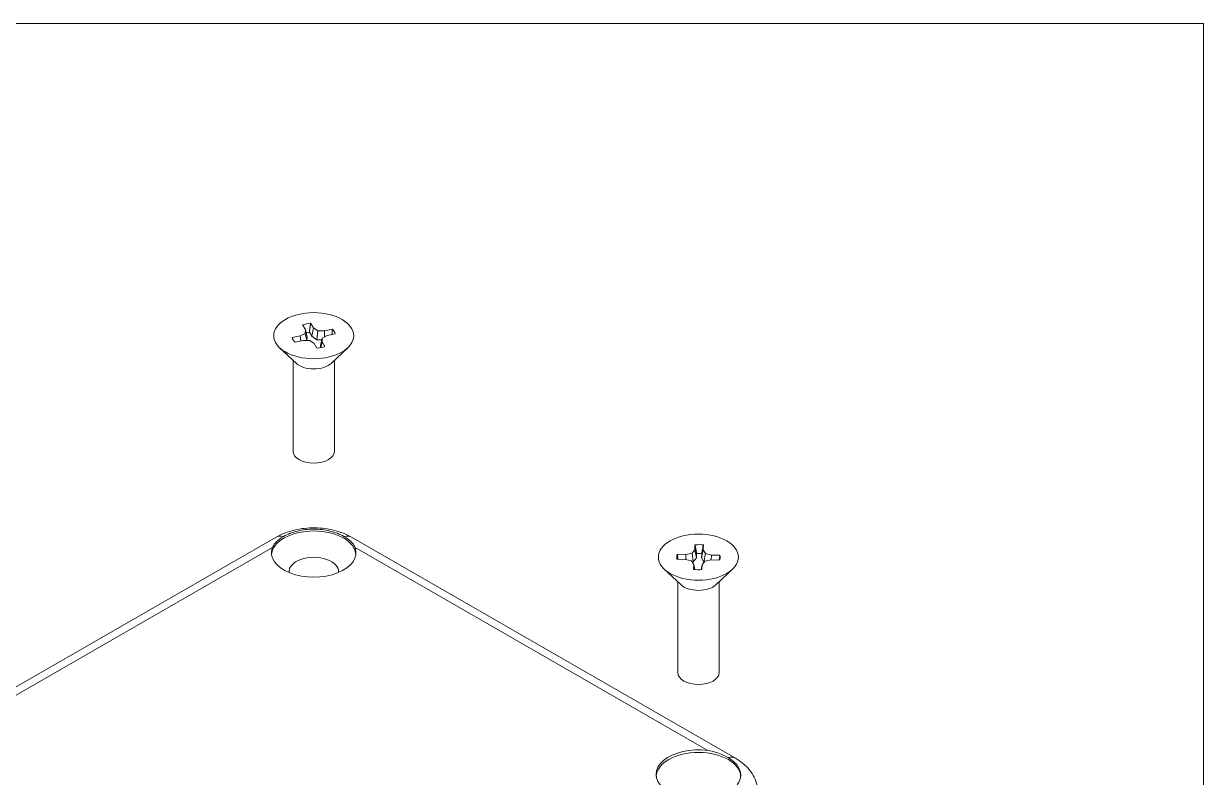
# Model space of a CAD drawing. Header units: millimetres. Extents: x 14 to 415, y 15 to 319.
# Drawn here: x 332.4 to 415, y 265.3 to 318.1 of the extents above; entities that cross this region are included whole.
import ezdxf
from ezdxf.enums import TextEntityAlignment as Align

# ---------------------------------------------------------------- set-up
doc = ezdxf.new("R2010")
doc.units = ezdxf.units.MM
doc.header["$LTSCALE"] = 1.538462
for name, color, linetype, lineweight in [('Sketch Geometry (ANSI)', 7, 'Continuous', 9), ('Symbol (ANSI)', 7, 'Continuous', 9), ('Visible (ANSI)', 7, 'Continuous', 9), ('Visible Narrow (ANSI)', 7, 'Continuous', 9)]:
    doc.layers.add(name, color=color, linetype=linetype, lineweight=lineweight)
doc.styles.add('Text Style20', font='arial.ttf')

# ---------------------------------------------------------------- blocks, each defined once
blk = doc.blocks.new('Title Blocks HAMMOND')
at = {"layer": 'Sketch Geometry (ANSI)'}
for p, q in [((269.997, 206.727), (9.353, 206.727)), ((269.997, 36.196), (269.997, 206.727))]:
    blk.add_line(p, q, dxfattribs=at)
at = {"layer": 'Symbol (ANSI)', "style": 'Text Style20'}
blk.add_attdef('<TITLE>_001', text='', height=5, dxfattribs=at).set_placement((231.474, 16.617), align=Align.MIDDLE_CENTER)

msp = doc.modelspace()

# ---------------------------------------------------------------- linework, layer by layer
at = {"layer": 'Visible (ANSI)'}
for p, q in [((352.1475, 296.6449), (351.9479, 296.966)), ((352.1352, 296.3755), (352.1475, 296.6449)), ((352.1475, 296.6449), (352.2674, 296.1025)), ((352.4274, 296.4494), (352.6003, 296.1711)), ((352.5056, 297.081), (352.7052, 296.7598)), ((352.7052, 296.7598), (352.6003, 296.1711)), ((352.7052, 296.7598), (353.0115, 296.5561)), ((353.0115, 296.5561), (352.9557, 295.9348)), ((353.0115, 296.5561), (353.4793, 296.549)), ((353.4793, 296.549), (354.037, 296.664)), ((353.4793, 296.549), (353.4921, 296.1347)), ((351.2238, 296.0841), (351.7814, 296.1991)), ((351.981, 295.8779), (351.4234, 295.763)), ((351.7814, 296.1991), (352.1352, 296.3755)), ((351.7814, 296.1991), (351.8168, 295.8441)), ((352.4488, 295.8708), (351.981, 295.8779)), ((352.1352, 296.3755), (352.2362, 295.8741)), ((352.2569, 295.8737), (352.2674, 296.1025)), ((352.7552, 295.6671), (352.4488, 295.8708)), ((352.6003, 296.1711), (352.9557, 295.9348)), ((352.9548, 295.346), (352.7552, 295.6671)), ((352.9557, 295.9348), (353.2976, 295.9296)), ((353.3252, 296.0515), (353.2072, 295.5301)), ((353.3129, 295.7821), (353.2284, 295.3846)), ((353.3252, 296.0515), (353.3129, 295.7821)), ((353.3129, 295.7821), (353.5125, 295.4609)), ((353.6789, 296.2279), (353.3252, 296.0515)), ((354.2366, 296.3428), (353.6789, 296.2279)), ((351.4929, 294.2895), (350.3422, 295.3707)), ((353.2072, 295.5301), (353.2003, 295.3792)), ((353.9674, 294.2895), (355.1181, 295.3707)), ((351.279, 294.4904), (351.279, 288.1336)), ((354.1813, 294.4904), (354.1813, 288.1336)), ((320.2186, 264.9055), (350.091, 282.1079)), ((355.3694, 282.1079), (382.2502, 266.6283)), ((378.1725, 280.9107), (378.7644, 280.8982)), ((378.7644, 280.8982), (379.2066, 280.9864)), ((378.7644, 280.8982), (378.7745, 280.5494)), ((379.2066, 280.9864), (379.3918, 281.2339)), ((379.2066, 280.9864), (379.2954, 280.3779)), ((379.3918, 281.2339), (379.4135, 281.5747)), ((379.3918, 281.2339), (379.5102, 280.6651)), ((379.5102, 280.6651), (379.5291, 280.9604)), ((379.9837, 281.2214), (379.8636, 280.6576)), ((379.8824, 280.9529), (379.8636, 280.6576)), ((380.0054, 281.5622), (379.9837, 281.2214)), ((379.9837, 281.2214), (380.1368, 280.9667)), ((380.1368, 280.9667), (380.0412, 280.3621)), ((380.1368, 280.9667), (380.5666, 280.8601)), ((380.5666, 280.8601), (380.5519, 280.5191)), ((380.5666, 280.8601), (381.1585, 280.8476)), ((378.7427, 280.5573), (378.1508, 280.5698)), ((379.1725, 280.4507), (378.7427, 280.5573)), ((379.3256, 280.1961), (379.1725, 280.4507)), ((379.2247, 280.3638), (379.2954, 280.3779)), ((379.2954, 280.3779), (379.5102, 280.6651)), ((379.3039, 279.8552), (379.3256, 280.1961)), ((379.3256, 280.1961), (379.4035, 279.8436)), ((379.9175, 280.1835), (379.8415, 279.8382)), ((379.8636, 280.6576), (380.0412, 280.3621)), ((379.9175, 280.1835), (379.8958, 279.8427)), ((380.1026, 280.4311), (379.9175, 280.1835)), ((380.0412, 280.3621), (380.0495, 280.3601)), ((380.5449, 280.5192), (380.1026, 280.4311)), ((381.1368, 280.5067), (380.5449, 280.5192)), ((378.4174, 278.7847), (377.2667, 279.8659)), ((380.8919, 278.7847), (382.0426, 279.8659)), ((378.2035, 278.9857), (378.2035, 272.6288)), ((381.1058, 278.9857), (381.1058, 272.6288))]:
    msp.add_line(p, q, dxfattribs=at)
for centre, major_axis in [((352.7302, 296.2135), (-2.8008, 0)), ((379.6546, 280.7087), (2.8008, 0))]:
    msp.add_ellipse(centre, major_axis=major_axis, ratio=0.5758617, dxfattribs=at)
for centre, major_axis, start_param, end_param in [((352.7302, 296.2135), (1.5231, 0), 1.718816, 2.1101982), ((352.7302, 295.66), (-1.4037, 0), 4.9298173, 5.0998839), ((352.7302, 296.2135), (1.5231, 0), 0.1480197, 0.5394018), ((352.7302, 296.2135), (-1.5231, 0), 0.1480197, 0.5394018), ((352.7302, 296.2135), (-1.5231, 0), 1.718816, 2.1101982), ((352.7302, 294.7262), (-1.4512, 0), 0.5498387, 2.5917539), ((352.7302, 288.1336), (1.4512, 0), 3.1415927, 6.2831853), ((352.7302, 280.8436), (2.9505, 0), 0.0139101, 3.1276826), ((379.6546, 280.7087), (1.5231, 0), 1.3384021, 1.7297842), ((352.7302, 281.0166), (-2.9615, 0), 6.0590516, 9.6489117), ((379.6546, 280.7087), (-1.5231, 0), 6.0507911, 6.4421732), ((379.6546, 280.1553), (-1.4037, 0), 4.5494034, 4.8019683), ((379.6546, 280.7087), (1.5231, 0), 6.0507911, 6.4421732), ((352.7302, 279.7001), (1.7346, 0), 6.2155381, 9.4924251), ((379.6546, 280.7087), (-1.5231, 0), 1.3384021, 1.7297842), ((379.6546, 279.2214), (-1.4512, 0), 0.5498387, 2.5917539), ((379.6546, 272.6288), (1.4512, 0), 3.1415927, 6.2831853), ((379.6546, 265.5118), (-2.9615, 0), 4.4882553, 8.0781153), ((379.6546, 265.3389), (2.9505, 0), 6.281538, 9.4108679)]:
    msp.add_ellipse(centre, major_axis=major_axis, ratio=0.5758617, start_param=start_param, end_param=end_param, dxfattribs=at)
for points in [[(352.4274, 296.4494), (352.4645, 296.755), (352.5056, 297.081)], [(354.0058, 296.2953), (354.0216, 296.4761), (354.037, 296.664)], [(378.2248, 280.5683), (378.1986, 280.7363), (378.1725, 280.9107)], [(379.5291, 280.9604), (379.4734, 281.2578), (379.4135, 281.5747)], [(380.0054, 281.5622), (379.9418, 281.2479), (379.8824, 280.9529)], [(381.1014, 280.5075), (381.1299, 280.6743), (381.1585, 280.8476)]]:
    msp.add_open_spline(points, degree=2, dxfattribs=at)
for points, knots in [([(350.091, 282.1079), (350.4791, 282.3314), (350.9183, 282.4986), (351.8365, 282.7154), (352.3267, 282.7676), (353.2752, 282.7552), (353.7455, 282.6947), (354.6068, 282.4734), (355.0098, 282.3149), (355.3694, 282.1079)], [0, 0, 0, 0, 0.17172831, 0.17172831, 0.34277554, 0.34277554, 0.50804785, 0.50804785, 0.66714506, 0.66714506, 0.66714506, 0.66714506]), ([(354.8438, 282.1585), (354.7035, 282.2405), (354.549, 282.3141), (354.2161, 282.4424), (354.0386, 282.4968), (353.4966, 282.624), (353.1152, 282.6671), (352.3452, 282.6671), (351.9638, 282.624), (351.4217, 282.4968), (351.2442, 282.4424), (350.9114, 282.3141), (350.7569, 282.2405), (350.6166, 282.1585)], [0, 0, 0, 0, 0.07107559, 0.07107559, 0.14226339, 0.14226339, 0.27876868, 0.27876868, 0.41527397, 0.41527397, 0.48646177, 0.48646177, 0.55753736, 0.55753736, 0.55753736, 0.55753736]), ([(350.6166, 282.1585), (350.3902, 282.0262), (350.1882, 281.8777), (349.9556, 281.6154), (349.8887, 281.5097), (349.8427, 281.3956)], [0.53495856, 0.53495856, 0.53495856, 0.53495856, 0.6492566, 0.6492566, 0.71870536, 0.71870536, 0.71870536, 0.71870536]), ([(355.6176, 281.3956), (355.5717, 281.5097), (355.5048, 281.6154), (355.2721, 281.8777), (355.0702, 282.0262), (354.8438, 282.1585)], [0.34392652, 0.34392652, 0.34392652, 0.34392652, 0.41337528, 0.41337528, 0.52767332, 0.52767332, 0.52767332, 0.52767332]), ([(381.7245, 266.6789), (381.4931, 266.8102), (381.2083, 266.9421), (380.7093, 267.1011), (380.5112, 267.148), (380.3129, 267.1746)], [0.53495856, 0.53495856, 0.53495856, 0.53495856, 0.6492566, 0.6492566, 0.71870536, 0.71870536, 0.71870536, 0.71870536]), ([(381.7245, 264.2446), (381.8677, 264.325), (381.9963, 264.4135), (382.2204, 264.6044), (382.3153, 264.7064), (382.5376, 265.0177), (382.6128, 265.2371), (382.6128, 265.6806), (382.5376, 265.9004), (382.3153, 266.2133), (382.2204, 266.3158), (381.9963, 266.5082), (381.8677, 266.5976), (381.7245, 266.6789)], [0, 0, 0, 0, 0.07107559, 0.07107559, 0.14226339, 0.14226339, 0.27876868, 0.27876868, 0.41527397, 0.41527397, 0.48646177, 0.48646177, 0.55753736, 0.55753736, 0.55753736, 0.55753736]), ([(382.2502, 266.6283), (382.6259, 266.4119), (382.9629, 266.1368), (383.4814, 265.4956), (383.6734, 265.1226), (383.8105, 264.559), (383.8348, 264.382), (383.8402, 264.2047)], [0, 0, 0, 0, 0.166281, 0.166281, 0.32483768, 0.32483768, 0.39422385, 0.39422385, 0.39422385, 0.39422385])]:
    msp.add_open_spline(points, degree=3, knots=knots, dxfattribs=at)
at = {"layer": 'Visible Narrow (ANSI)'}
for p, q in [((349.8427, 281.3956), (322.1559, 265.4518)), ((380.3129, 267.1746), (355.6176, 281.3956))]:
    msp.add_line(p, q, dxfattribs=at)
for centre, major_axis, start_param, end_param in [((350.9355, 280.6414), (-0.8445, 1.4665), 5.76947, 6.2831853), ((354.5249, 280.6414), (0.8445, 1.4665), 0, 0.5137153), ((381.4056, 265.1618), (0.8445, 1.4665), 0, 0.5137153)]:
    msp.add_ellipse(centre, major_axis=major_axis, ratio=0.5780931, start_param=start_param, end_param=end_param, dxfattribs=at)

# ---------------------------------------------------------------- block references
at = {"xscale": 1.538461538461538, "yscale": 1.538461538461538, "zscale": 1.538461538461538}
msp.add_blockref('Title Blocks HAMMOND', (-0.3828, 0.0192), dxfattribs=at)

doc.saveas('drawing.dxf')
